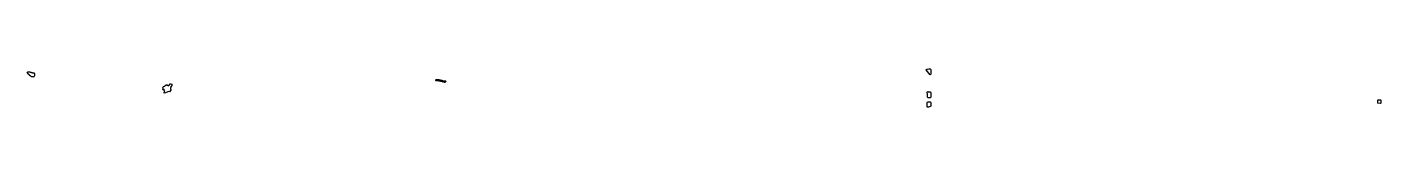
# Model space of a CAD drawing. Header units: millimetres. Extents: x 0 to 7763, y 0 to 221.
import ezdxf

# ---------------------------------------------------------------- set-up
doc = ezdxf.new("R2010")
doc.units = ezdxf.units.MM
doc.layers.add('Y', color=7, linetype='Continuous')

msp = doc.modelspace()

# ---------------------------------------------------------------- linework, layer by layer
at = {"layer": 'Y'}
for points in [[(25.4, 175), (19.8, 180.7), (17.5, 180.7), (9.6, 189.3), (5.1, 192.2), (0, 198.7), (4.1, 203.8), (5.2, 202.3), (7.4, 202.3), (9.7, 203.8), (10.9, 202.3), (16.5, 202.3), (17.6, 200.9), (22.1, 200.9), (23.3, 199.5), (30, 199.5), (31.2, 198.1), (36.8, 198.1), (39.1, 196.6), (43, 191.6), (43, 182.9), (37.9, 175), (35.6, 173.5), (34.4, 175), (31.2, 175), (30, 173.6), (25.4, 175)], [(2392, 142.9), (2390, 145), (2386, 145), (2384.6, 143.5), (2380.5, 147.9), (2371.1, 147.9), (2369.7, 149.3), (2360.3, 149.3), (2353.5, 152.1), (2346.7, 152.1), (2344.6, 154.4), (2344.6, 157.3), (2346.7, 159.5), (2361.7, 159.5), (2363, 158.1), (2368.4, 158.1), (2369.8, 156.6), (2377.9, 155.2), (2386, 150.9), (2390, 150.9), (2391.4, 152.4), (2392.8, 150.9), (2399.5, 150.9), (2401.6, 148.7), (2398.2, 142.1), (2392, 142.9)], [(5155, 214.4), (5158, 218.1), (5164, 218.1), (5170, 220.9), (5173.6, 220.9), (5174.8, 219.5), (5178.4, 219.5), (5181.4, 215.9), (5181.4, 190.1), (5178.4, 186.4), (5155, 214.4)], [(787, 81.4), (785.7, 82.9), (785.7, 87.3), (790.7, 94.4), (787.7, 97.8), (786.4, 96.4), (784.4, 98.7), (785.7, 101.5), (783.9, 103.5), (780.1, 99.2), (778.1, 101.5), (780.6, 107.3), (780.6, 110.1), (778.1, 112.9), (779.4, 115.9), (782.6, 119.5), (787.6, 120.9), (796.6, 129.5), (797.9, 128.1), (800.4, 129.5), (801.7, 128.1), (804.2, 128.1), (811.8, 123.8), (816.2, 128.7), (816.2, 131.6), (818.1, 133.8), (824.5, 132.4), (827.1, 133.8), (832.9, 125.8), (822.7, 115.8), (824, 113), (822.7, 110.1), (822.7, 103), (824, 101.6), (824, 97.2), (816.9, 89.3), (810.6, 90.7), (803, 86.4), (796.6, 85), (792.8, 82.2), (787, 81.4)], [(5165.8, 54.3), (5163.4, 57.2), (5163.4, 77.2), (5161, 80.1), (5161, 85.9), (5164, 89.5), (5166.5, 89.5), (5167.7, 88.1), (5178.4, 88.1), (5181.4, 84.4), (5181.4, 57.2), (5178.4, 53.6), (5165.8, 54.3)], [(5163.4, 0), (5161, 2.9), (5161, 27.3), (5164, 30.9), (5178.4, 30.9), (5181.4, 27.3), (5181.4, 7.2), (5178.4, 3.6), (5172.5, 2.2), (5171.3, 0.7), (5163.4, 0)], [(7744.9, 22.9), (7743.5, 25.8), (7744.9, 27.3), (7744.9, 41.6), (7747.1, 43.8), (7748.5, 42.3), (7761, 42.3), (7763.1, 40.1), (7763.1, 24.3), (7761, 22.1), (7744.9, 22.9)]]:
    msp.add_lwpolyline(points, close=True, dxfattribs=at)

doc.saveas('drawing.dxf')
